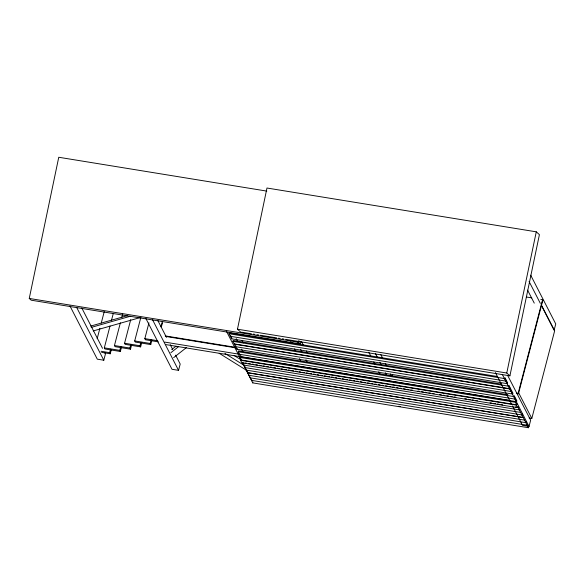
<?xml version="1.0" encoding="UTF-8"?>
<svg xmlns="http://www.w3.org/2000/svg" width="585" height="585" viewBox="0 0 585 585"><rect width="100%" height="100%" fill="white"/><g stroke="black" fill="none" stroke-linecap="round" stroke-linejoin="round"><path stroke-width="0.88" d="M301.056 341.326L300.5 344.009L31.195 300.2L29.25 298.445L58.756 157.263L266.811 191.105M240.603 332.031L237.466 329.201L266.972 188.019L536.277 231.828L539.414 234.651L509.908 375.841L285.634 339.358M300.5 344.009L298.555 342.254L298.928 340.47M509.908 375.841L506.771 373.011L536.277 231.828M97.161 338.766L99.903 328.258M101.271 323L104.24 311.615M121.512 347.102L120.364 351.483L104.898 348.967L104.32 347.848L110.031 325.955M111.399 320.697L113.227 313.692M69.915 305.875L97.293 359.161L103.794 360.214L105.424 353.969L104.591 352.353M101.644 352.389L110.236 353.786L109.666 352.667L110.58 349.165M110.236 353.786L111.384 349.406M131.64 344.799L130.499 349.179L115.026 346.664L114.448 345.545L120.386 322.774M121.753 317.523L122.667 314.021M120.364 351.483L119.793 350.364L120.707 346.861M141.767 342.496L140.627 346.876L125.153 344.36L124.576 343.241L130.74 319.593M130.499 349.179L129.921 348.06L130.835 344.558M151.895 340.199L150.754 344.572L135.281 342.057L134.704 340.938L140.641 318.167M140.627 346.876L140.049 345.757L140.963 342.254M158.301 341.852L145.409 339.753L144.831 338.635L148.941 322.869M150.754 344.572L150.177 343.453L151.091 339.951M160.97 326.92L162.352 321.618M161.46 326.54L162.381 323.008M145.797 318.32L171.99 369.289L178.549 370.349L180.195 364.045L175.624 355.146M507.356 383.687L504.753 378.612L504.979 377.734L507.59 382.809L507.356 383.687L231.623 338.832L229.013 333.757L229.247 332.887L497.769 376.565M231.623 338.832L231.85 337.954M509.966 388.754L508.665 386.217L508.891 385.347L510.193 387.884L509.966 388.754L234.227 343.9L232.925 341.369L233.152 340.492L501.681 384.169M512.701 394.078L510.098 389.01L510.325 388.133L512.928 393.208L512.701 394.078L236.969 349.23L234.358 344.155L234.585 343.278M235.894 345.815L235.66 346.693L511.4 391.548L511.626 390.67M236.969 349.23L237.196 348.353M241.108 355.958L240.874 356.835L238.27 351.76L238.497 350.89L507.926 394.714M516.913 403.935L516.687 404.813L240.954 359.958L239.645 357.42L239.872 356.55L510.208 400.52M516.526 404.25L516.292 405.12L517.601 407.657L241.861 362.802L240.559 360.272L240.786 359.395M240.954 359.958L241.181 359.08M245.086 366.693L244.859 367.563L520.599 412.418M246.46 369.237L246.161 370.1L521.966 414.97L522.2 414.092M247.762 371.775L247.521 372.74L523.261 417.595M527.721 424.966L528.701 426.867L528.467 427.737L252.735 382.89L252.961 382.012M390.166 375.511L390.575 373.954M391.877 376.484L392.286 374.926M506.281 380.272L506.054 381.149L230.322 336.295L230.548 335.417L231.528 337.318M516.613 401.69L514.003 396.615L514.237 395.745L516.84 400.813L516.613 401.69L166.082 344.638M515.539 398.283L515.312 399.153L164.773 342.101M516.687 404.813L515.385 402.275L515.612 401.405M516.628 393.529L518.434 393.822L518.171 393.317L542.595 299.63L540.796 299.337M518.434 393.822L542.858 300.134L542.595 299.63M528.467 427.737L517.988 407.35L518.215 406.473M521.9 414.955L522.127 414.085M526.091 421.792L525.864 422.67L250.124 377.815M527.392 424.33L527.165 425.207L251.433 380.352M512.511 405.888L522.529 425.383L529.03 426.443L530.653 420.198L507.692 375.511M529.111 417.99L531.816 418.429L554.653 330.832L541.242 304.741M171.734 349.552L175.968 346.218M170.915 352.675L178.681 346.561M173.665 357.632L186.374 347.636M90.726 326.086L127.194 315.703M91.187 327.41L130.258 316.28M93.234 330.934L140.985 317.333M526.39 296.99L531.794 297.867M237.466 329.201L506.771 373.011M241.503 332.178L251.411 333.786M253.21 334.079L255.016 334.371M256.815 334.664L258.614 334.964M260.42 335.256L276.632 337.889M278.431 338.181L280.23 338.474M282.036 338.766L283.835 339.066M29.25 298.445L298.555 342.254M229.013 333.757L504.753 378.612M232.925 341.369L508.665 386.217M234.358 344.155L510.098 389.01M165.197 335.9L235.433 347.322M516.372 393.025L518.171 393.317M165.46 336.404L235.696 347.834M238.27 351.76L514.003 396.615M144.831 338.635L157.723 340.733M239.645 357.42L515.385 402.275M134.704 340.938L150.177 343.453M240.559 360.272L516.292 405.12M124.576 343.241L140.049 345.757M244.954 362.934L246.76 363.226M248.559 363.519L250.365 363.811M252.164 364.104L253.97 364.396M255.769 364.696L257.575 364.989M259.374 365.281L261.181 365.574M262.979 365.866L264.778 366.159M266.584 366.451L268.383 366.744M270.19 367.036L271.988 367.329M273.795 367.621L275.594 367.921M277.4 368.214L279.199 368.506M281.005 368.799L282.804 369.091M284.602 369.384L286.409 369.676M288.208 369.969L290.014 370.261M291.813 370.554L293.619 370.846M295.418 371.146L297.224 371.438M299.023 371.731L300.829 372.023M302.628 372.316L304.427 372.608M306.233 372.901L308.032 373.193M309.838 373.486L311.637 373.778M313.443 374.071L315.242 374.371M317.048 374.663L318.847 374.956M320.653 375.248L322.452 375.541M324.251 375.833L326.057 376.126M327.856 376.418L329.662 376.711M331.461 377.003L333.267 377.296M335.066 377.596L336.872 377.888M338.671 378.181L340.47 378.473M342.276 378.766L344.075 379.058M345.881 379.351L347.68 379.643M349.486 379.936L351.285 380.228M353.091 380.521L354.89 380.82M356.696 381.113L358.495 381.405M360.294 381.698L362.1 381.99M363.899 382.283L365.705 382.575M367.504 382.868L369.31 383.16M371.109 383.453L372.916 383.745M374.714 384.045L376.521 384.338M378.32 384.63L380.118 384.923M381.925 385.215L383.723 385.508M385.53 385.8L387.328 386.093M389.135 386.385L390.934 386.678M392.74 386.97L394.539 387.263M396.345 387.562L398.144 387.855M399.943 388.147L401.749 388.44M403.548 388.733L405.354 389.025M407.153 389.317L408.959 389.61M410.758 389.903L412.564 390.195M417.968 391.08L419.767 391.372M421.573 391.665L423.372 391.957M425.178 392.25L426.977 392.542M428.783 392.835L430.582 393.127M432.388 393.42L434.187 393.712M439.591 394.597L441.397 394.89M443.196 395.182L445.002 395.475M446.801 395.767L448.607 396.06M450.406 396.352L452.212 396.645M454.011 396.937L455.817 397.237M464.826 398.699L466.625 398.992M468.431 399.284L470.23 399.577M472.036 399.869L473.835 400.162M475.642 400.462L477.44 400.754M490.054 402.802L491.861 403.094M493.66 403.387L495.466 403.687M497.265 403.979L499.063 404.272M500.87 404.564L502.669 404.857M515.29 406.911L517.988 407.35M243.557 365.033L519.29 409.888M114.448 345.545L129.921 348.06M104.32 347.848L119.793 350.364M247.535 372.652L523.275 417.5M101.066 351.271L109.666 352.667M248.822 375.278L524.562 420.132M398.787 406.246L400.411 406.509M234.154 355.519L241.042 359.812M224.925 353.406L244.055 365.311M219.185 353.281L246.731 370.429M530.697 275.199L555.75 323.951L554.119 330.196L541.593 305.816M529.067 281.443L540.343 303.381M527.582 290.138L534.266 303.14M518.405 392.338L531.816 418.429M502.303 374.444L529.03 426.443M495.385 372.572L511.67 404.264M380.674 354.349L382.766 358.408M385.266 363.285L386.524 365.72M375.292 353.281L377.376 357.347M379.884 362.217L381.135 364.66M385.31 372.784L386.561 375.219M368.791 352.221L370.883 356.287M373.8 361.976L375.058 364.411M378.817 371.724L380.067 374.159M301.78 342.159L303.439 345.384M306.343 351.037L307.169 352.653M297.246 342.759L298.072 344.368M300.566 349.216L301.809 351.636M305.955 359.702L307.198 362.122M290.745 341.698L291.579 343.315M294.482 348.96L295.308 350.576M299.461 358.649L300.705 361.069M241.971 340.477L243.214 342.905M236.179 338.627L237.43 341.055M241.59 349.15L242.833 351.578M242.804 362.254L243.784 364.155M226.358 331.095L240.918 359.424M242.578 362.656L251.733 380.462M242.256 362.495L252.735 382.89M157.745 320.361L166.476 337.348M170.22 344.631L172.714 349.486M152.363 319.388L178.549 370.349M81.776 307.951L102.514 348.316M76.825 307.739L103.794 360.214"/></g></svg>
